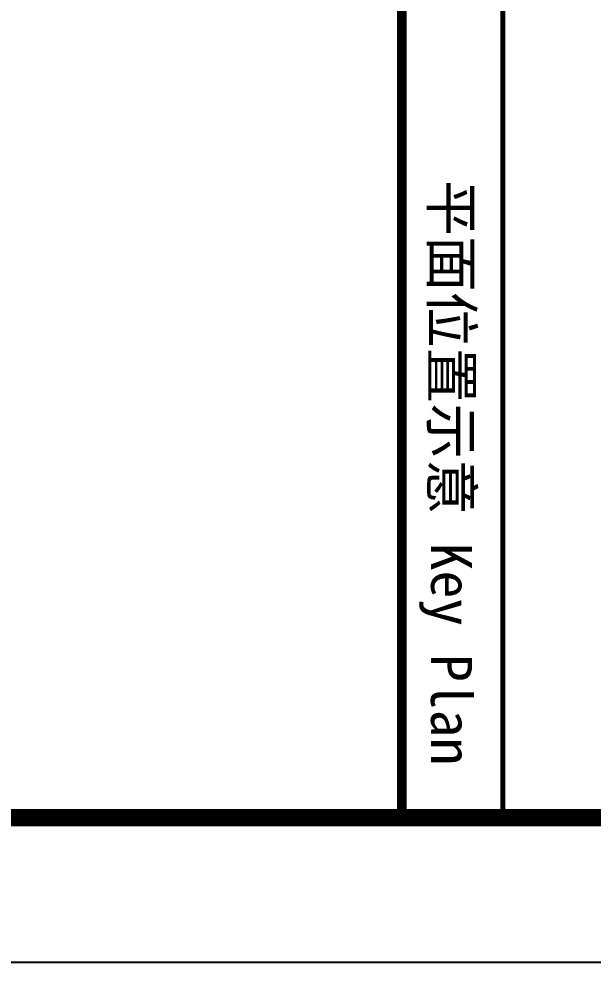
# Model space of a CAD drawing. Header units: millimetres. Extents: x 434053 to 1059003, y -2417481 to 936527.
# Drawn here: x 551076 to 553063, y -1957326 to -1954060 of the extents above; entities that cross this region are included whole.
import ezdxf

# ---------------------------------------------------------------- set-up
doc = ezdxf.new("R2010")
doc.units = ezdxf.units.MM
doc.header["$LTSCALE"] = 1000
doc.header["$MEASUREMENT"] = 0
doc.layers.add('A-ANNO-TEXT', color=7, linetype='Continuous', lineweight=25)
doc.layers.add('A-ANNO-TTLB', color=7, linetype='Continuous')
doc.styles.add('TITXC', font='simhei.ttf')

# ---------------------------------------------------------------- blocks, each defined once
blk = doc.blocks.new('asdfgafgA$C15443CC7')
at = {"layer": 'A-ANNO-TTLB'}
blk.add_lwpolyline([(52200, 0), (209850, 0), (209850, 89100), (52200, 89100)], close=True, dxfattribs=at)
for points, const_width in [([(55950, 1500), (208350, 1500), (208350, 87600), (55950, 87600)], 180), ([(198625.4, 82876.1), (208375.4, 82876.1), (208375.4, 70800), (198625.4, 70800)], 100), ([(208375.4, 71850), (198625.4, 71850), (198625.4, 70800), (208375.4, 70800)], 50)]:
    blk.add_lwpolyline(points, close=True, dxfattribs=dict(at, const_width=const_width))
at = {"layer": 'A-ANNO-TEXT', "style": 'TITXC'}
blk.add_text('平面位置示意 Key Plan ', height=424.747, dxfattribs=at).set_placement((201728.3, 71105.1))
blk = doc.blocks.new('asdfadfsdhg')
at = {"xscale": 0.3333333333333333, "yscale": 0.3333333333333333, "zscale": 0.3333333333333333, "rotation": 270}
blk.add_blockref('asdfgafgA$C15443CC7', (0, 69950), dxfattribs=at)

msp = doc.modelspace()

# ---------------------------------------------------------------- block references
msp.add_blockref('asdfadfsdhg', (528800.9, -1957326.3))

doc.saveas('drawing.dxf')
